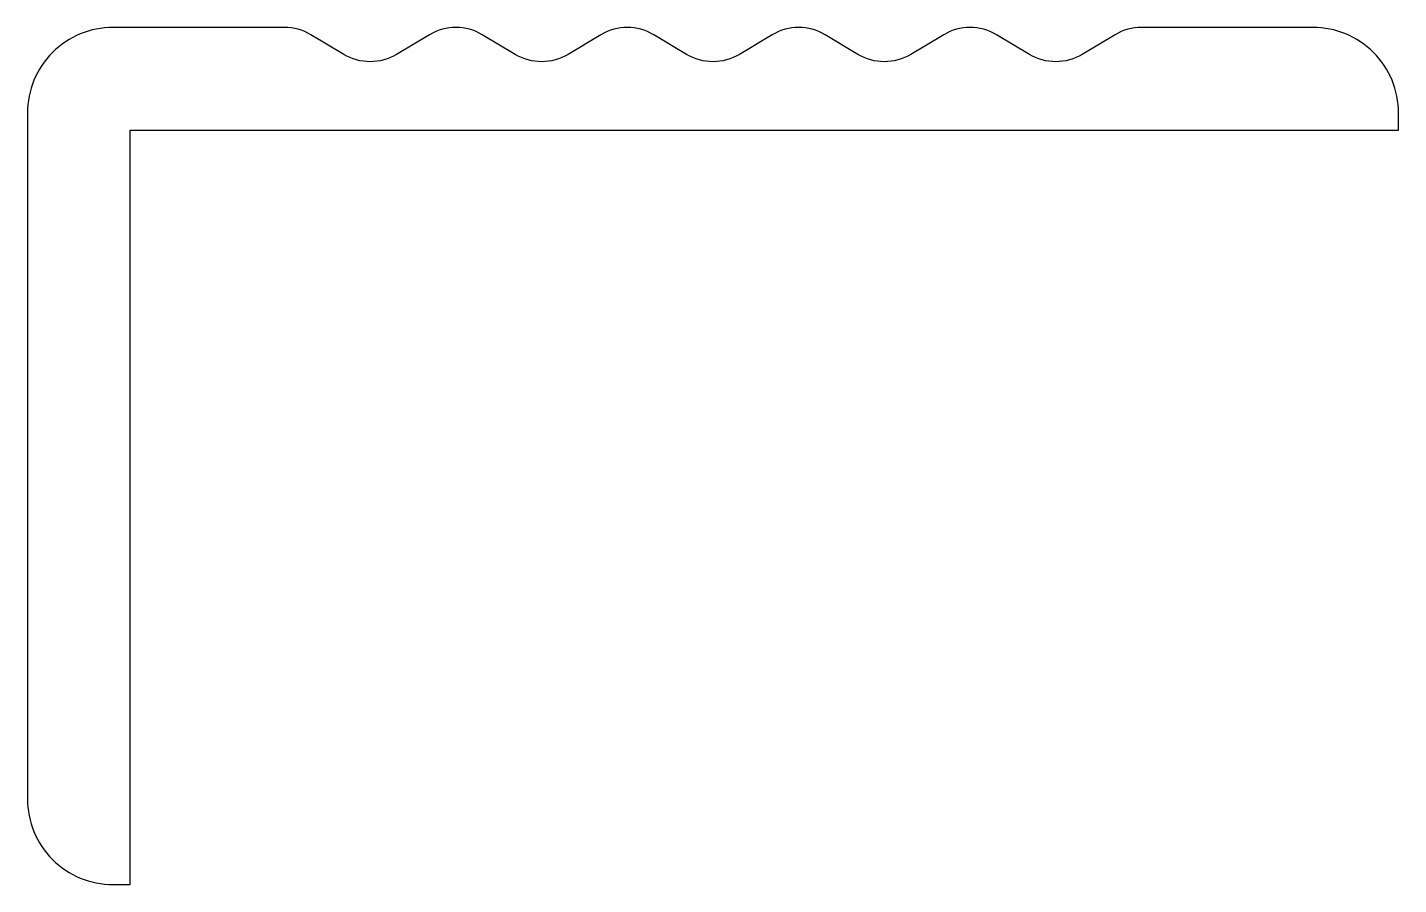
# Model space of a CAD drawing. Extents: x 1412.1 to 1452.1, y -25.9 to -0.9.
import ezdxf

# ---------------------------------------------------------------- set-up
doc = ezdxf.new("R2010")
doc.units = 0
doc.header["$LTSCALE"] = 15
doc.layers.get('0').update_dxf_attribs({"linetype": 'CONTINUOUS'})

msp = doc.modelspace()

# ---------------------------------------------------------------- linework, layer by layer
msp.add_lwpolyline([(1435.336, -1.086, 0.276393), (1433.795, -1.086), (1432.836, -1.66, -0.276393), (1431.295, -1.66), (1430.336, -1.086, 0.276393), (1428.795, -1.086), (1427.836, -1.66, -0.276393), (1426.295, -1.66), (1425.336, -1.086, 0.276393), (1423.795, -1.086), (1422.836, -1.66, -0.276393), (1421.295, -1.66), (1420.336, -1.086, 0.135654), (1419.565, -0.873), (1414.565, -0.873, 0.414214), (1412.065, -3.373), (1412.065, -23.373, 0.414214), (1414.565, -25.873), (1415.065, -25.873), (1415.065, -3.873), (1452.065, -3.873), (1452.065, -3.373, 0.414214), (1449.565, -0.873), (1444.565, -0.873, 0.135654), (1443.795, -1.086), (1442.836, -1.66, -0.276393), (1441.295, -1.66), (1440.336, -1.086, 0.276393), (1438.795, -1.086), (1437.836, -1.66, -0.276393), (1436.295, -1.66)], format="xyb", close=True)

doc.saveas('drawing.dxf')
